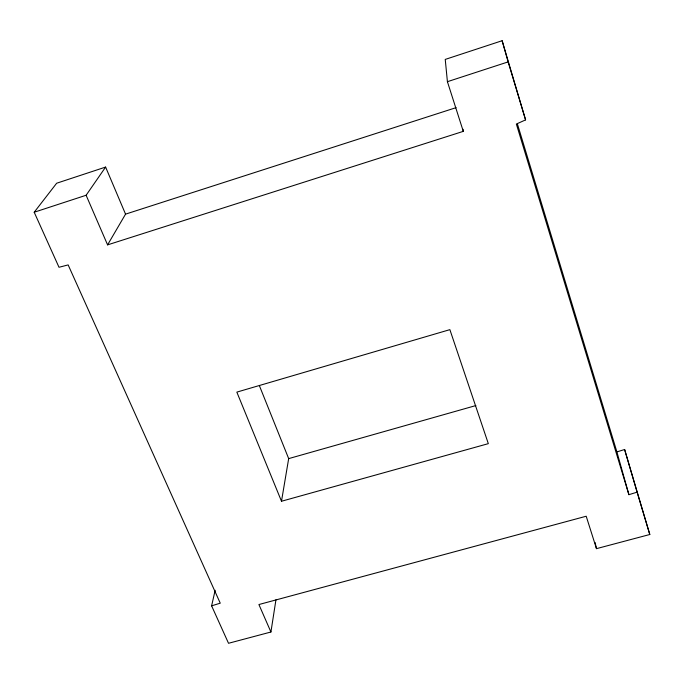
<?xml version="1.0" encoding="UTF-8"?>
<svg xmlns="http://www.w3.org/2000/svg" width="684" height="684" viewBox="0 0 684 684"><rect width="100%" height="100%" fill="white"/><g stroke="black" fill="none" stroke-linecap="round" stroke-linejoin="round"><path stroke-width="1.03" d="M215.152 590.275L211.612 605.844L228.524 643.285L270.924 632.007L275.943 599.817M281.492 501.252L236.835 392.12L449.875 329.645L488.325 443.651L281.492 501.252L288.674 458.613L259.424 385.759M125.548 214.143L105.61 167.076L86.116 195.256L107.585 244.872L125.548 214.143L456.1 107.645M211.612 605.844L220.248 603.168L68.152 264.913L59.004 267.273L34.2 212.237L56.661 183.227L105.61 167.076M107.585 244.872L463.29 131.362L447.413 81.687L445.241 59.414L502.133 40.715L525.586 119.888L516.36 124.052L628.904 494.677L637.086 492.172L624.62 449.508L616.9 451.91L628.904 494.677M34.2 212.237L86.116 195.256M447.413 81.687L508.118 61.902L502.133 40.715M288.674 458.613L475.884 405.561M270.924 632.007L258.911 604.536L586.205 516.232L596.474 548.654L649.8 534.503L624.62 449.508M517.403 123.907L616.9 451.91M508.118 61.902L525.586 119.888M637.086 492.172L649.8 534.503M595.114 542.523L596.474 548.654M463.025 129.276L463.29 131.362"/></g></svg>
